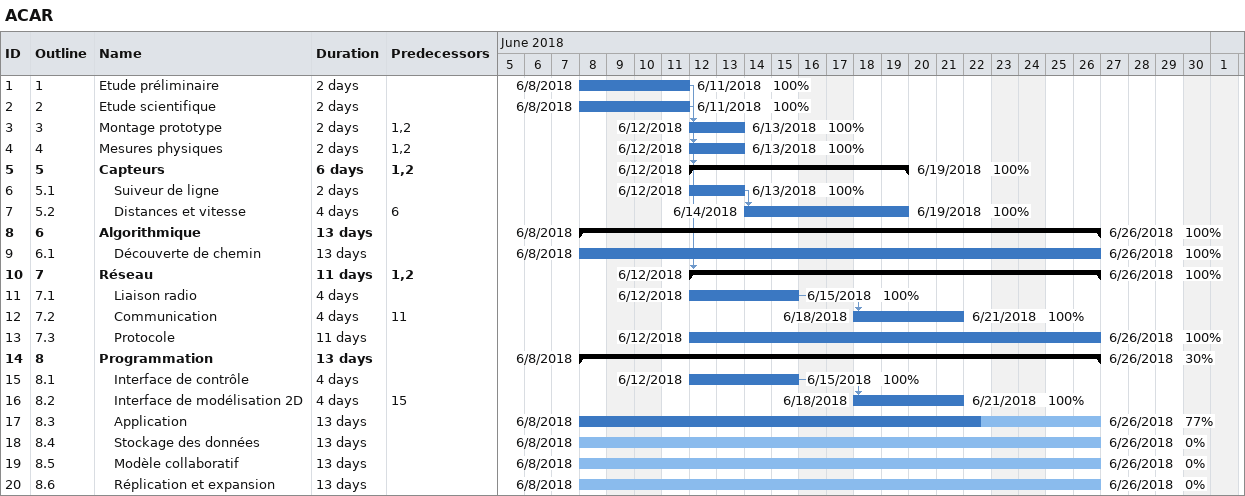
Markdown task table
ACAR

| ID | WBS | Task | Duration | Start | Finish | Predecessors | % complete |
|---|---|---|---|---|---|---|---|
| 1 | 1 | Etude préliminaire | 2d | 2018-06-08 | 2018-06-11 |  | 100 |
| 2 | 2 | Etude scientifique | 2d | 2018-06-08 | 2018-06-11 |  | 100 |
| 3 | 3 | Montage prototype | 2d | 2018-06-12 | 2018-06-13 | 1, 2 | 100 |
| 4 | 4 | Mesures physiques | 2d | 2018-06-12 | 2018-06-13 | 1, 2 | 100 |
| 5 | 5 | **Capteurs** | 6d | 2018-06-12 | 2018-06-19 | 1, 2 | 100 |
| 6 | 5.1 | Suiveur de ligne | 2d | 2018-06-12 | 2018-06-13 |  | 100 |
| 7 | 5.2 | Distances et vitesse | 4d | 2018-06-14 | 2018-06-19 | 6 | 100 |
| 8 | 6 | **Algorithmique** | 13d | 2018-06-08 | 2018-06-26 |  | 100 |
| 9 | 6.1 | Découverte de chemin | 13d | 2018-06-08 | 2018-06-26 |  | 100 |
| 10 | 7 | **Réseau** | 11d | 2018-06-12 | 2018-06-26 | 1, 2 | 100 |
| 11 | 7.1 | Liaison radio | 4d | 2018-06-12 | 2018-06-15 |  | 100 |
| 12 | 7.2 | Communication | 4d | 2018-06-18 | 2018-06-21 | 11 | 100 |
| 13 | 7.3 | Protocole | 11d | 2018-06-12 | 2018-06-26 |  | 100 |
| 14 | 8 | **Programmation** | 13d | 2018-06-08 | 2018-06-26 |  | 30 |
| 15 | 8.1 | Interface de contrôle | 4d | 2018-06-12 | 2018-06-15 |  | 100 |
| 16 | 8.2 | Interface de modélisation 2D | 4d | 2018-06-18 | 2018-06-21 | 15 | 100 |
| 17 | 8.3 | Application | 13d | 2018-06-08 | 2018-06-26 |  | 77 |
| 18 | 8.4 | Stockage des données | 13d | 2018-06-08 | 2018-06-26 |  | 0 |
| 19 | 8.5 | Modèle collaboratif | 13d | 2018-06-08 | 2018-06-26 |  | 0 |
| 20 | 8.6 | Réplication et expansion | 13d | 2018-06-08 | 2018-06-26 |  | 0 |
